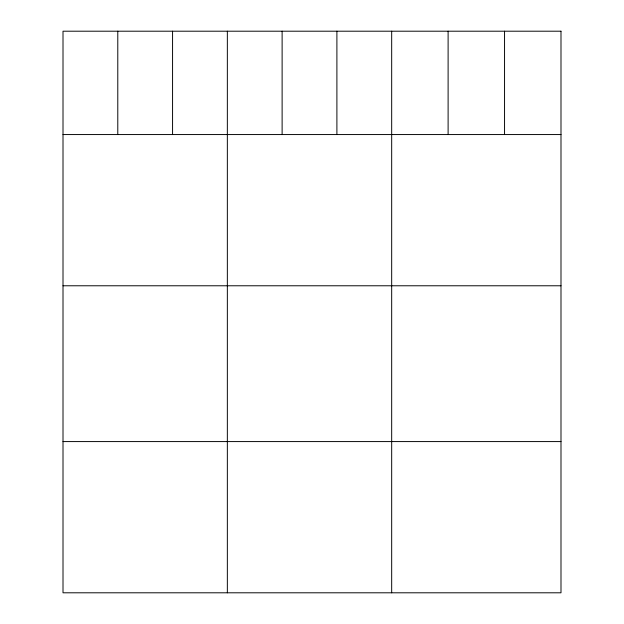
<?xml version="1.0" encoding="UTF-8"?>
<svg xmlns="http://www.w3.org/2000/svg" width="624" height="624" viewBox="0 0 624 624"><rect width="100%" height="100%" fill="white"/><g stroke="black" fill="none" stroke-linecap="round" stroke-linejoin="round"><path stroke-width="0.94" d="M63.008 134.558L560.992 134.558M63.008 285.776L560.992 285.776M63.008 441.581L560.992 441.581M504.551 31.2L504.551 134.558M448.11 31.2L448.11 134.558M391.677 31.2L391.677 592.8M336.898 31.2L336.898 134.558M282.118 31.2L282.118 134.558M227.347 31.2L227.347 592.8M172.567 31.2L172.567 134.558M117.788 31.2L117.788 134.558M560.992 31.2L63.008 31.2L63.008 592.8L560.992 592.8L560.992 31.2"/></g></svg>
